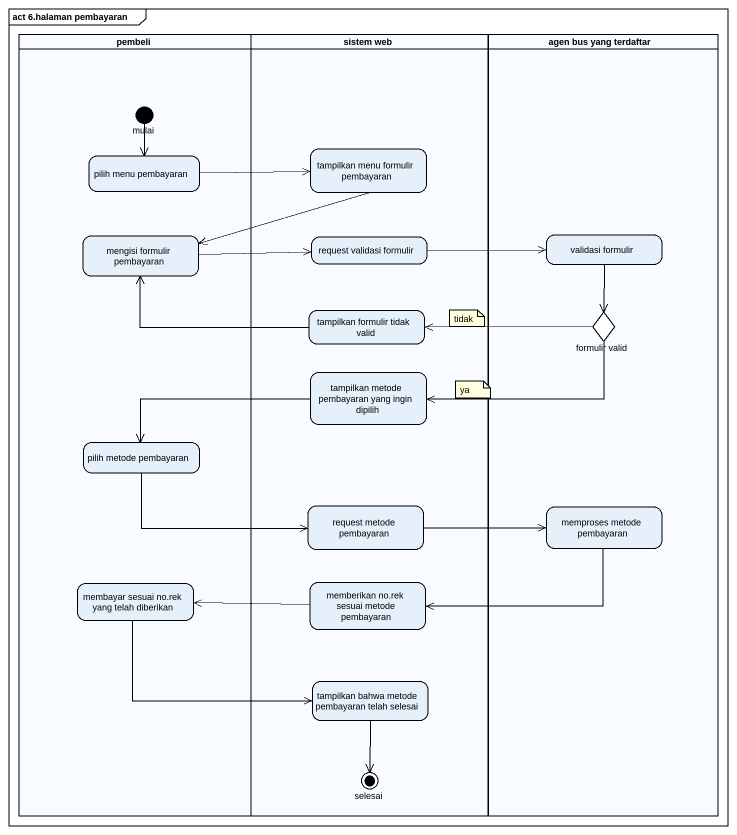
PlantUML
@startuml
mainframe act 6.halaman pembayaran
hide empty description
state pembeli <<partition>> {
  state mulai <<start>>
  state "pilih menu pembayaran" as pilih_menu_pembayaran
  state "mengisi formulir pembayaran" as mengisi_formulir_pembayaran
  state "pilih metode pembayaran" as pilih_metode_pembayaran
  state "membayar sesuai no.rek yang telah diberikan" as membayar_sesuai_no_rek_yang
}
state "sistem web" as sistem_web <<partition>> {
  state "tampilkan menu formulir pembayaran" as tampilkan_menu_formulir
  state "request validasi formulir" as request_validasi_formulir
  state "tampilkan formulir tidak valid" as tampilkan_formulir_tidak
  state "tampilkan metode pembayaran yang ingin dipilih" as tampilkan_metode_pembayaran
  state "request metode pembayaran" as request_metode_pembayaran
  state "memberikan no.rek sesuai metode pembayaran" as memberikan_no_rek_sesuai
  state "tampilkan bahwa metode pembayaran telah selesai" as tampilkan_bahwa_metode
  state selesai <<end>>
}
state "agen bus yang terdaftar" as agen_bus_yang_terdaftar <<partition>> {
  state "validasi formulir" as validasi_formulir
  state "formulir valid" as formulir_valid <<choice>>
  state "memproses metode pembayaran" as memproses_metode_pembayaran
}
mulai --> pilih_menu_pembayaran
tampilkan_menu_formulir -left-> mengisi_formulir_pembayaran
pilih_menu_pembayaran -right-> tampilkan_menu_formulir
mengisi_formulir_pembayaran -right-> request_validasi_formulir
request_validasi_formulir -right-> validasi_formulir
validasi_formulir --> formulir_valid
tampilkan_formulir_tidak -left-> mengisi_formulir_pembayaran
formulir_valid -left-> tampilkan_formulir_tidak
formulir_valid -left-> tampilkan_metode_pembayaran
tampilkan_metode_pembayaran -left-> pilih_metode_pembayaran
pilih_metode_pembayaran -right-> request_metode_pembayaran
request_metode_pembayaran -right-> memproses_metode_pembayaran
memproses_metode_pembayaran -left-> memberikan_no_rek_sesuai
membayar_sesuai_no_rek_yang -right-> tampilkan_bahwa_metode
memberikan_no_rek_sesuai -left-> membayar_sesuai_no_rek_yang
tampilkan_bahwa_metode --> selesai
note as N1
  tidak
end note
note as N2
  ya
end note
@enduml
